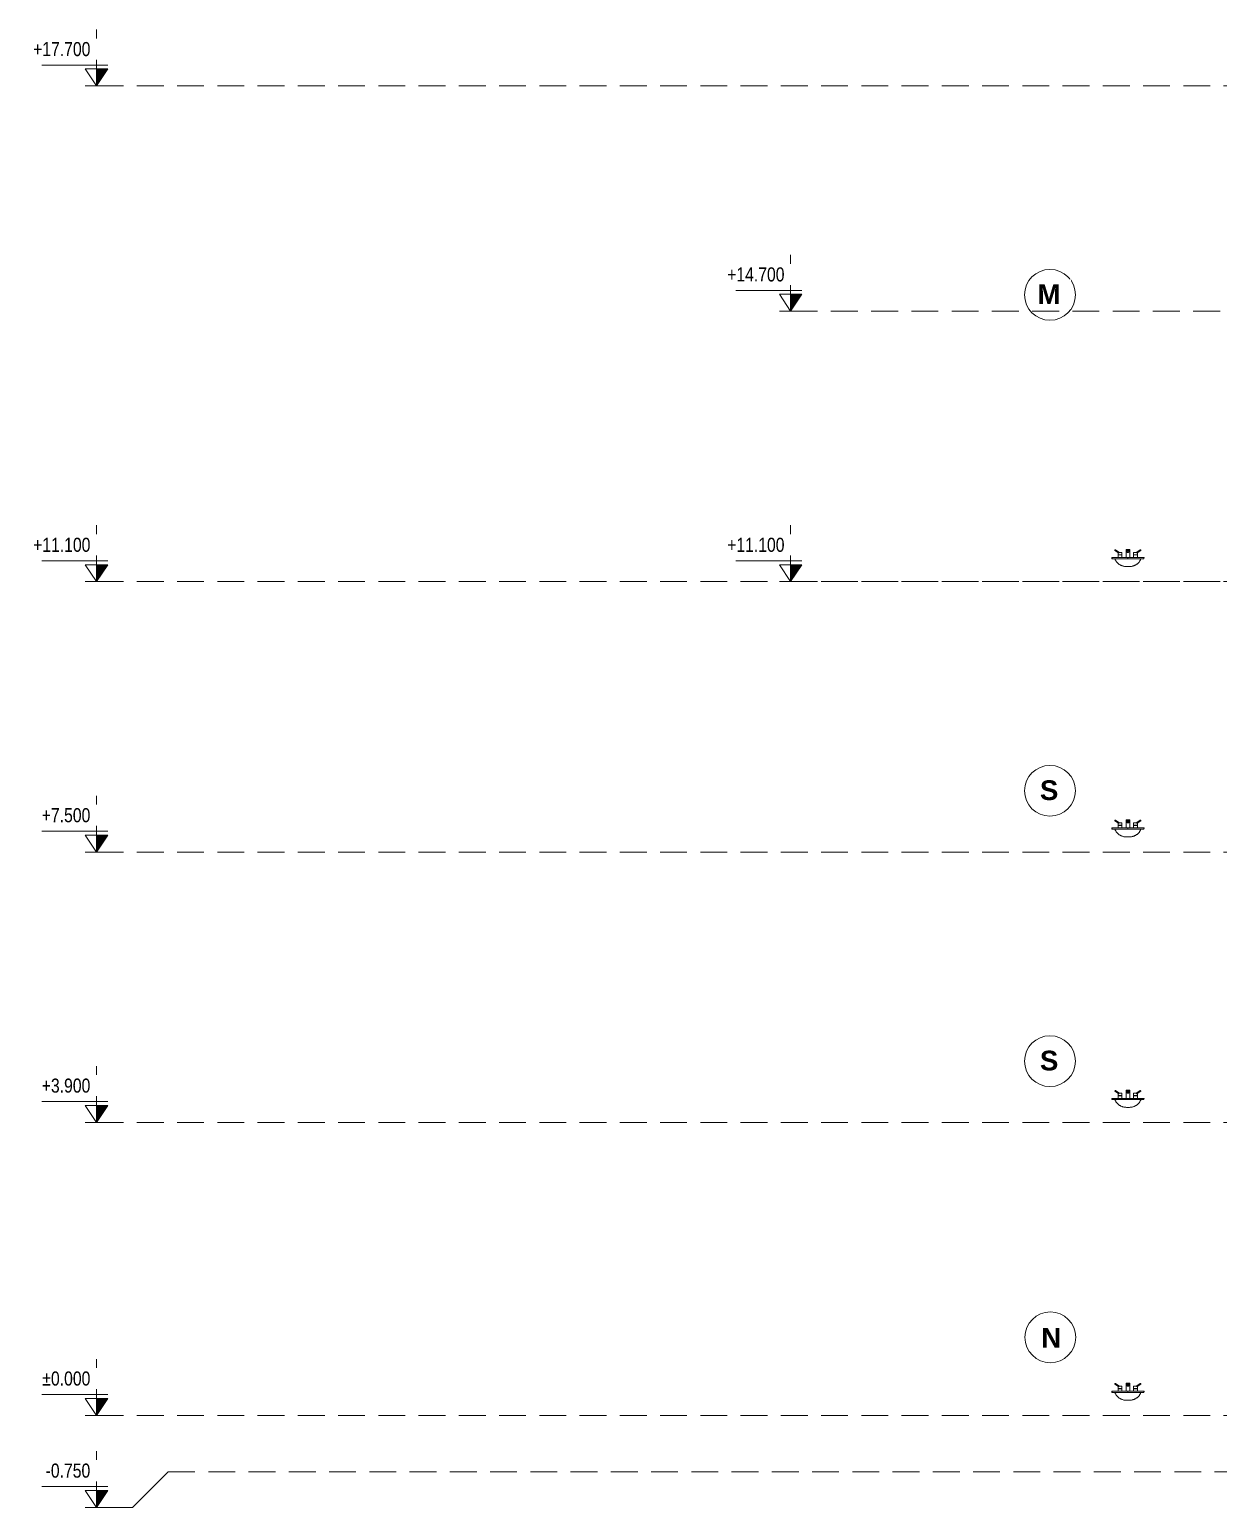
# Model space of a CAD drawing. Header units: millimetres. Extents: x -31177 to 43935, y -145912 to 20306.
# Drawn here: x -16591 to -765, y -106226 to -86550 of the extents above; entities that cross this region are included whole.
import ezdxf

# ---------------------------------------------------------------- set-up
doc = ezdxf.new("R2010")
doc.units = ezdxf.units.MM
doc.linetypes.add('Hidden', pattern=[535.78125, 357.1875, -178.59375])
for name, color, linetype, lineweight in [('A-ANNO-NOTE', 2, 'Continuous', 9), ('A-FLOR-LEVL', 8, 'Continuous', 9), ('P-SANR-FIXT', 3, 'Continuous', 18)]:
    doc.layers.add(name, color=color, linetype=linetype, lineweight=lineweight)
doc.styles.add('Arial', font='arial.ttf', dxfattribs={"width": 0.8, "height": 187.5})
doc.styles.add('Arial_B', font='arialbd.ttf', dxfattribs={"height": 262.5})

# ---------------------------------------------------------------- blocks, each defined once
blk = doc.blocks.new('Sink - Cloakroom - 440 x 350mm-2348746-MẶT CẮT 4-4')
at = {"layer": 'P-SANR-FIXT'}
for p, q in [((-2144, 415), (-2095, 383)), ((-2082, 388), (-2135, 423)), ((-1995, 428), (-1995, 398)), ((-1945, 428), (-1995, 428)), ((-1985, 398), (-1995, 398)), ((-1995, 395), (-1995, 320)), ((-1995, 395), (-1985, 395)), ((-1993, 398), (-1993, 395)), ((-1985, 411), (-1985, 397)), ((-1985, 403), (-1985, 400)), ((-1956, 395), (-1945, 395)), ((-1955, 397), (-1955, 411)), ((-1955, 400), (-1955, 403)), ((-1945, 398), (-1955, 398)), ((-1947, 395), (-1947, 398)), ((-1945, 398), (-1945, 428)), ((-1945, 320), (-1945, 395)), ((-1808, 423), (-1861, 388)), ((-1848, 383), (-1799, 415)), ((-2186, 315), (-2183, 306)), ((-2181, 320), (-2181, 304)), ((-2174, 320), (-2181, 320)), ((-2174, 320), (-2181, 320)), ((-2181, 304), (-2174, 304)), ((-2181, 304), (-2174, 304)), ((-2170, 320), (-2174, 320)), ((-2170, 320), (-2174, 320)), ((-2174, 304), (-2011, 304)), ((-2174, 304), (-2160, 304)), ((-2156, 304), (-2133, 304)), ((-2133, 304), (-2103, 304)), ((-2099, 386), (-2099, 358)), ((-2049, 358), (-2099, 358)), ((-2099, 355), (-2099, 320)), ((-2099, 355), (-2049, 355)), ((-2097, 358), (-2097, 355)), ((-2095, 304), (-2060, 304)), ((-2049, 388), (-2086, 388)), ((-2060, 304), (-2021, 304)), ((-2051, 355), (-2051, 358)), ((-2049, 358), (-2049, 388)), ((-2049, 320), (-2049, 355)), ((-2011, 304), (-1970, 304)), ((-2008, 304), (-1970, 304)), ((-1970, 320), (-1993, 320)), ((-1970, 320), (-1993, 320)), ((-1970, 200), (-1988, 200)), ((-1970, 200), (-1976, 200)), ((-1947, 320), (-1970, 320)), ((-1947, 320), (-1970, 320)), ((-1970, 305), (-1970, 304)), ((-1970, 305), (-1970, 304)), ((-1970, 304), (-1932, 304)), ((-1970, 304), (-1929, 304)), ((-1952, 200), (-1970, 200)), ((-1964, 200), (-1970, 200)), ((-1929, 304), (-1766, 304)), ((-1919, 304), (-1880, 304)), ((-1894, 388), (-1894, 358)), ((-1857, 388), (-1894, 388)), ((-1844, 358), (-1894, 358)), ((-1894, 355), (-1894, 320)), ((-1894, 355), (-1844, 355)), ((-1892, 358), (-1892, 355)), ((-1880, 304), (-1845, 304)), ((-1846, 355), (-1846, 358)), ((-1844, 358), (-1844, 386)), ((-1844, 320), (-1844, 355)), ((-1837, 304), (-1807, 304)), ((-1807, 304), (-1785, 304)), ((-1780, 304), (-1766, 304)), ((-1766, 320), (-1770, 320)), ((-1766, 320), (-1770, 320)), ((-1759, 320), (-1766, 320)), ((-1766, 320), (-1759, 320)), ((-1766, 304), (-1759, 304)), ((-1766, 304), (-1759, 304)), ((-1759, 304), (-1759, 320)), ((-1757, 306), (-1754, 315))]:
    blk.add_line(p, q, dxfattribs=at)
at = {"layer": 'P-SANR-FIXT', "flags": 128}
for points in [[(-2135, 423), (-2136, 423), (-2137, 424), (-2138, 424), (-2139, 424), (-2140, 423), (-2141, 423), (-2142, 422), (-2143, 422), (-2144, 421), (-2145, 420), (-2145, 419)], [(-2145, 419), (-2145, 418), (-2145, 417), (-2145, 417), (-2145, 416), (-2144, 415), (-2143, 415), (-2142, 415), (-2141, 415), (-2140, 415), (-2139, 415), (-2138, 415), (-2137, 416), (-2136, 417), (-2135, 417), (-2135, 418), (-2134, 419)], [(-2134, 419), (-2134, 420), (-2134, 421), (-2134, 422), (-2135, 422), (-2135, 423)], [(-1955, 412), (-1955, 413), (-1956, 415), (-1957, 416), (-1958, 418), (-1960, 419), (-1962, 420), (-1967, 421), (-1973, 421), (-1976, 421), (-1979, 420), (-1981, 418), (-1983, 417), (-1984, 416), (-1984, 415), (-1985, 413), (-1985, 412)], [(-1985, 403), (-1985, 410), (-1985, 411)], [(-1985, 411), (-1985, 410), (-1985, 403)], [(-1955, 400), (-1955, 402), (-1956, 403), (-1958, 405), (-1959, 406), (-1962, 407), (-1964, 408), (-1967, 408), (-1970, 408), (-1973, 408), (-1976, 408), (-1978, 407), (-1981, 406), (-1983, 405), (-1984, 403), (-1985, 402), (-1985, 400)], [(-1985, 400), (-1985, 399), (-1984, 397), (-1983, 396), (-1981, 395), (-1978, 394), (-1976, 393), (-1973, 393), (-1970, 393), (-1967, 393), (-1964, 393), (-1962, 394), (-1959, 395), (-1958, 396), (-1956, 397), (-1955, 399), (-1955, 400)], [(-1955, 411), (-1955, 410), (-1955, 403)], [(-1955, 403), (-1955, 410), (-1955, 411)], [(-1808, 423), (-1808, 422), (-1809, 422), (-1809, 421), (-1809, 420), (-1809, 419)], [(-1809, 419), (-1809, 418), (-1808, 417), (-1807, 417), (-1806, 416), (-1805, 415), (-1804, 415), (-1803, 415), (-1802, 415), (-1801, 415), (-1800, 415), (-1799, 415), (-1799, 416), (-1798, 417), (-1798, 417), (-1798, 418), (-1798, 419)], [(-1798, 419), (-1799, 420), (-1799, 421), (-1800, 422), (-1801, 422), (-1802, 423), (-1803, 423), (-1804, 424), (-1805, 424), (-1806, 424), (-1807, 423), (-1808, 423)], [(-2186, 315), (-2186, 315), (-2186, 315), (-2186, 315), (-2186, 316), (-2186, 316), (-2186, 316), (-2186, 316), (-2186, 316), (-2186, 316), (-2186, 317), (-2186, 317), (-2186, 317), (-2186, 317), (-2186, 317), (-2186, 317), (-2186, 317), (-2186, 318), (-2186, 318), (-2186, 318), (-2185, 318), (-2185, 318), (-2185, 318), (-2185, 318), (-2185, 319), (-2185, 319), (-2185, 319), (-2185, 319), (-2185, 319), (-2185, 319), (-2184, 319), (-2184, 319), (-2184, 319), (-2184, 319), (-2184, 320), (-2184, 320), (-2184, 320), (-2183, 320), (-2183, 320), (-2183, 320), (-2183, 320), (-2183, 320), (-2183, 320), (-2182, 320), (-2182, 320), (-2182, 320), (-2182, 320)], [(-2181, 304), (-2181, 304), (-2181, 304), (-2181, 304), (-2182, 304), (-2182, 304), (-2182, 304), (-2182, 304), (-2182, 304), (-2182, 304), (-2182, 304), (-2182, 304), (-2182, 304), (-2182, 304), (-2182, 304), (-2182, 304), (-2183, 304), (-2183, 304), (-2183, 305), (-2183, 305), (-2183, 305), (-2183, 305), (-2183, 305), (-2183, 305), (-2183, 305), (-2183, 305), (-2183, 305), (-2183, 305), (-2183, 305), (-2183, 305), (-2183, 305), (-2183, 306), (-2183, 306), (-2183, 306)], [(-2182, 320), (-2182, 320), (-2181, 320), (-2180, 320), (-2179, 320)], [(-2175, 320), (-2177, 320), (-2179, 320), (-2180, 320), (-2181, 320), (-2182, 320), (-2182, 320)], [(-1970, 320), (-1978, 320), (-1986, 320), (-1995, 320), (-2003, 320), (-2011, 320), (-2019, 320), (-2027, 320), (-2035, 320), (-2042, 320), (-2050, 320), (-2058, 320), (-2065, 320), (-2072, 320), (-2079, 320), (-2086, 320), (-2093, 320), (-2100, 320), (-2106, 320), (-2112, 320), (-2118, 320), (-2124, 320), (-2130, 320), (-2135, 320), (-2140, 320), (-2145, 320), (-2149, 320), (-2153, 320), (-2157, 320), (-2161, 320), (-2164, 320), (-2167, 320), (-2170, 320), (-2172, 320), (-2174, 320), (-2175, 320)], [(-2035, 207), (-2041, 209), (-2047, 211), (-2053, 213), (-2059, 215), (-2064, 218), (-2070, 221), (-2075, 224), (-2081, 227), (-2086, 230), (-2091, 234), (-2096, 238), (-2101, 242), (-2105, 246), (-2110, 251), (-2114, 256), (-2118, 260), (-2122, 265), (-2125, 270), (-2129, 276), (-2132, 281), (-2135, 287), (-2138, 292), (-2140, 298), (-2143, 304), (-2143, 304)], [(-1988, 200), (-1997, 201), (-2006, 201), (-2015, 203), (-2023, 204), (-2032, 206), (-2035, 207)], [(-1766, 320), (-1768, 320), (-1770, 320), (-1773, 320), (-1776, 320), (-1779, 320), (-1783, 320), (-1787, 320), (-1791, 320), (-1795, 320), (-1800, 320), (-1805, 320), (-1810, 320), (-1816, 320), (-1821, 320), (-1827, 320), (-1834, 320), (-1840, 320), (-1847, 320), (-1853, 320), (-1860, 320), (-1867, 320), (-1875, 320), (-1882, 320), (-1890, 320), (-1897, 320), (-1905, 320), (-1913, 320), (-1921, 320), (-1929, 320), (-1937, 320), (-1945, 320), (-1953, 320), (-1962, 320), (-1970, 320), (-1970, 320)], [(-1970, 306), (-1970, 310), (-1970, 315)], [(-1905, 207), (-1914, 205), (-1923, 203), (-1932, 202), (-1941, 201), (-1949, 200), (-1952, 200)], [(-1797, 304), (-1800, 298), (-1802, 292), (-1805, 287), (-1808, 281), (-1811, 276), (-1815, 271), (-1818, 266), (-1822, 261), (-1826, 256), (-1830, 251), (-1835, 247), (-1839, 242), (-1844, 238), (-1849, 234), (-1854, 231), (-1859, 227), (-1864, 224), (-1870, 221), (-1876, 218), (-1881, 215), (-1887, 213), (-1893, 211), (-1899, 209), (-1905, 207), (-1905, 207)], [(-1758, 320), (-1758, 320), (-1759, 320), (-1760, 320), (-1761, 320), (-1763, 320), (-1766, 320)], [(-1761, 320), (-1760, 320), (-1759, 320), (-1758, 320), (-1758, 320)], [(-1757, 306), (-1757, 306), (-1757, 306), (-1757, 305), (-1757, 305), (-1757, 305), (-1757, 305), (-1757, 305), (-1757, 305), (-1757, 305), (-1757, 305), (-1757, 305), (-1757, 305), (-1757, 305), (-1757, 305), (-1757, 305), (-1758, 304), (-1758, 304), (-1758, 304), (-1758, 304), (-1758, 304), (-1758, 304), (-1758, 304), (-1758, 304), (-1758, 304), (-1758, 304), (-1758, 304), (-1758, 304), (-1759, 304), (-1759, 304), (-1759, 304), (-1759, 304), (-1759, 304), (-1759, 304)], [(-1758, 320), (-1758, 320), (-1758, 320), (-1758, 320), (-1757, 320), (-1757, 320), (-1757, 320), (-1757, 320), (-1757, 320), (-1757, 320), (-1757, 320), (-1756, 320), (-1756, 320), (-1756, 319), (-1756, 319), (-1756, 319), (-1756, 319), (-1756, 319), (-1755, 319), (-1755, 319), (-1755, 319), (-1755, 319), (-1755, 319), (-1755, 318), (-1755, 318), (-1755, 318), (-1755, 318), (-1755, 318), (-1754, 318), (-1754, 318), (-1754, 317), (-1754, 317), (-1754, 317), (-1754, 317), (-1754, 317), (-1754, 317), (-1754, 317), (-1754, 316), (-1754, 316), (-1754, 316), (-1754, 316), (-1754, 316), (-1754, 316), (-1754, 315), (-1754, 315), (-1754, 315), (-1754, 315)]]:
    blk.add_lwpolyline(points, dxfattribs=at)
at = {"layer": 'P-SANR-FIXT'}
for points in [[(-1985, 397), (-1985, 397), (-1985, 396), (-1985, 395), (-1985, 395)], [(-1955, 395), (-1955, 395), (-1955, 396), (-1955, 397), (-1955, 397)], [(-2086, 387), (-2086, 387), (-2086, 388), (-2086, 388), (-2086, 388)], [(-2086, 388), (-2085, 388), (-2085, 388), (-2084, 388)], [(-1970, 304), (-1970, 304), (-1970, 305), (-1970, 305), (-1970, 306)], [(-1970, 304), (-1970, 304), (-1970, 304), (-1970, 304)], [(-1859, 388), (-1858, 388), (-1858, 388), (-1857, 388)], [(-1857, 388), (-1857, 388), (-1857, 388), (-1857, 387), (-1857, 387)]]:
    blk.add_open_spline(points, degree=3, dxfattribs=at)
for points, knots in [([(-1985, 395), (-1984, 394), (-1984, 394), (-1983, 393), (-1983, 392), (-1982, 392), (-1981, 391), (-1981, 391), (-1980, 391), (-1980, 390), (-1979, 390), (-1979, 390), (-1978, 389), (-1976, 389), (-1972, 388), (-1968, 388), (-1964, 389), (-1962, 389), (-1961, 390), (-1960, 390), (-1960, 391), (-1959, 391), (-1959, 391), (-1958, 392), (-1957, 392), (-1957, 393), (-1956, 394), (-1956, 394), (-1956, 395)], [-1, -1, -1, -1, -0.95, -0.925, -0.9, -0.875, -0.85, -0.825, -0.8125, -0.8, -0.775, -0.75, -0.725, -0.7, -0.6, -0.4, -0.3, -0.25, -0.225, -0.2, -0.1875, -0.175, -0.15, -0.125, -0.1, -0.075, -0.05, 0, 0, 0, 0]), ([(-2094, 383), (-2094, 383), (-2094, 382), (-2093, 382), (-2093, 382), (-2092, 382), (-2091, 382), (-2090, 382), (-2090, 382), (-2090, 383), (-2089, 383), (-2089, 383), (-2089, 383), (-2088, 383), (-2088, 383), (-2088, 384), (-2088, 384), (-2087, 384), (-2087, 384), (-2087, 385), (-2086, 385), (-2086, 385), (-2086, 385), (-2086, 386), (-2086, 386), (-2086, 387), (-2086, 387)], [-0.6666667, -0.6666667, -0.6666667, -0.6666667, -0.6388889, -0.6111111, -0.5555556, -0.4444444, -0.4166667, -0.3888889, -0.3611111, -0.3333333, -0.3194444, -0.3055556, -0.2777778, -0.25, -0.2361111, -0.2222222, -0.2083333, -0.1944444, -0.1666667, -0.1388889, -0.125, -0.1111111, -0.0972222, -0.0833333, -0.0555556, 0, 0, 0, 0]), ([(-1970, 315), (-1970, 316), (-1970, 317), (-1970, 319), (-1970, 320), (-1970, 320), (-1970, 320), (-1970, 320)], [-1, -1, -1, -1, -0.75, -0.5, -0.25, -0.125, 0, 0, 0, 0]), ([(-1857, 387), (-1857, 387), (-1857, 386), (-1857, 386), (-1857, 385), (-1857, 385), (-1857, 385), (-1856, 385), (-1856, 384), (-1856, 384), (-1856, 384), (-1855, 384), (-1855, 383), (-1855, 383), (-1855, 383), (-1854, 383), (-1854, 383), (-1854, 383), (-1853, 382), (-1853, 382), (-1852, 382), (-1851, 382), (-1850, 382), (-1850, 382), (-1849, 382), (-1849, 383), (-1849, 383)], [-1, -1, -1, -1, -0.9444444, -0.9166667, -0.9027778, -0.8888889, -0.875, -0.8611111, -0.8333333, -0.8055556, -0.7916667, -0.7777778, -0.7638889, -0.75, -0.7222222, -0.6944444, -0.6805556, -0.6666667, -0.6388889, -0.6111111, -0.5555556, -0.4444444, -0.4166667, -0.3888889, -0.3611111, -0.3333333, -0.3333333, -0.3333333, -0.3333333])]:
    blk.add_open_spline(points, degree=3, knots=knots, dxfattribs=at)
blk = doc.blocks.new('Level - _-000-1742762-MẶT CẮT 4-4')
at = {"layer": 'A-FLOR-LEVL'}
blk.add_hatch(color=256, dxfattribs=at).paths.add_polyline_path([(-15699, 225), (-15699, 0), (-15549, 225)])
for p, q in [((-15699, 0), (-15699, 750)), ((-15549, 277), (-16428, 277)), ((-15699, 0), (-15849, 225)), ((-15549, 225), (-15849, 225)), ((-15699, 0), (-15549, 225)), ((-15699, 225), (-15549, 225)), ((-15549, 225), (-15699, 0)), ((-15699, 0), (-15699, 225)), ((-15549, 0), (-15849, 0))]:
    blk.add_line(p, q, dxfattribs=at)
blk = doc.blocks.new('Level - 000_-1742766-MẶT CẮT 4-4')
at = {"layer": 'A-FLOR-LEVL'}
blk.add_hatch(color=256, dxfattribs=at).paths.add_polyline_path([(-15699, 4125), (-15699, 3900), (-15549, 4125)])
for p, q in [((-15699, 3900), (-15699, 4650)), ((-15549, 4177), (-16428, 4177)), ((-15699, 3900), (-15849, 4125)), ((-15549, 4125), (-15849, 4125)), ((-15699, 3900), (-15549, 4125)), ((-15699, 4125), (-15549, 4125)), ((-15549, 4125), (-15699, 3900)), ((-15699, 3900), (-15699, 4125)), ((-15549, 3900), (-15849, 3900))]:
    blk.add_line(p, q, dxfattribs=at)
blk = doc.blocks.new('GHI CHU VL_FULL - M-1415100-MẶT CẮT 4-4')
at = {"layer": 'A-ANNO-NOTE'}
blk.add_circle((-3008, 14918), 338, dxfattribs=at)

msp = doc.modelspace()

# ---------------------------------------------------------------- linework, layer by layer
at = {"layer": 'A-FLOR-LEVL', "linetype": 'Hidden'}
for p, q in [((-15698.6, -87300), (2561.3, -87300)), ((-15698.6, -93900), (2561.3, -93900)), ((-6459.4, -93900), (15240, -93900)), ((-15698.6, -97500), (2561.3, -97500)), ((-15698.6, -101100), (2561.3, -101100)), ((-15698.6, -105000), (2561.3, -105000)), ((-14746.1, -105750), (1608.8, -105750))]:
    msp.add_line(p, q, dxfattribs=at)
at = {"layer": 'A-FLOR-LEVL'}
for p, q in [((-14746.1, -105750), (-15222.3, -106226.2)), ((-15222.3, -106226.2), (-15698.6, -106226.2))]:
    msp.add_line(p, q, dxfattribs=at)

# ---------------------------------------------------------------- block references
at = {"layer": 'A-ANNO-NOTE'}
for p in [(0, -105000), (0, -111602.6), (0, -115202.6)]:
    msp.add_blockref('GHI CHU VL_FULL - M-1415100-MẶT CẮT 4-4', p, dxfattribs=at)
at = {"layer": 'A-ANNO-NOTE', "rotation": 180}
msp.add_blockref('GHI CHU VL_FULL - M-1415100-MẶT CẮT 4-4', (-6010.5, -89043.2), dxfattribs=at)
at = {"layer": 'A-FLOR-LEVL'}
for name, p in [('Level - 000_-1742766-MẶT CẮT 4-4', (0, -91200)), ('Level - 000_-1742766-MẶT CẮT 4-4', (9239.2, -94200)), ('Level - 000_-1742766-MẶT CẮT 4-4', (0, -97800)), ('Level - 000_-1742766-MẶT CẮT 4-4', (9239.2, -97800)), ('Level - 000_-1742766-MẶT CẮT 4-4', (0, -101400)), ('Level - 000_-1742766-MẶT CẮT 4-4', (0, -105000)), ('Level - _-000-1742762-MẶT CẮT 4-4', (0, -105000)), ('Level - 000_-1742766-MẶT CẮT 4-4', (0, -110126.2))]:
    msp.add_blockref(name, p, dxfattribs=at)
at = {"layer": 'P-SANR-FIXT'}
for p in [(0, -93900), (0, -97500), (0, -101100), (0, -105000)]:
    msp.add_blockref('Sink - Cloakroom - 440 x 350mm-2348746-MẶT CẮT 4-4', p, dxfattribs=at)

# ---------------------------------------------------------------- next in the draw order: texts
at = {"layer": 'A-ANNO-NOTE', "char_height": 262.5, "attachment_point": 1, "style": 'Arial_B', "bg_fill": 3, "box_fill_scale": 1.25, "bg_fill_color": 256, "bg_fill_true_color": 13158600, "bg_fill_transparency": 0}
for s, insert, width in [('\\fArial|b1|i0|c0|p34|;M', (-3173.8, -89942.9), 378.797), ('\\fArial|b1|i0|c0|p34|;S', (-3141.1, -96545.5), 300.633), ('\\fArial|b1|i0|c0|p34|;S', (-3141.1, -100145.5), 300.633)]:
    msp.add_mtext(s, dxfattribs=dict(at, insert=insert, width=width))
at = {"layer": 'A-ANNO-NOTE', "insert": (-2859.2, -104100.4), "char_height": 262.5, "width": 324.683, "attachment_point": 1, "rotation": 180, "style": 'Arial_B', "bg_fill": 3, "box_fill_scale": 1.25, "bg_fill_color": 256, "bg_fill_true_color": 13158600, "bg_fill_transparency": 0}
msp.add_mtext('\\fArial|b1|i0|c0|p34|;N', dxfattribs=at)
at = {"layer": 'A-FLOR-LEVL', "char_height": 187.5, "attachment_point": 1, "style": 'Arial', "bg_fill": 3, "box_fill_scale": 1.25, "bg_fill_color": 256, "bg_fill_true_color": 13158600, "bg_fill_transparency": 0}
for s, insert, width in [('+17.700', (-16544, -86716), 918.734), ('+14.700', (-7304.8, -89716), 918.734), ('+11.100', (-16544, -93316), 918.734), ('+11.100', (-7304.8, -93316), 918.734), ('+7.500', (-16428.8, -96916), 779.24), ('+3.900', (-16428.8, -100516), 779.24), ('±0.000', (-16421, -104416), 769.62), ('-0.750', (-16377.2, -105642.2), 716.709)]:
    msp.add_mtext(s, dxfattribs=dict(at, insert=insert, width=width))

# ---------------------------------------------------------------- next in the draw order: linework, layer by layer
at = {"layer": 'A-FLOR-LEVL', "linetype": 'Hidden'}
msp.add_line((-6459.4, -90300), (15240, -90300), dxfattribs=at)

# ---------------------------------------------------------------- next in the draw order: texts
at = {"layer": 'A-FLOR-LEVL', "char_height": 187.5, "attachment_point": 1, "style": 'Arial', "bg_fill": 3, "box_fill_scale": 1.25, "bg_fill_color": 256, "bg_fill_true_color": 13158600, "bg_fill_transparency": 0}
for s, insert, width in [('+17.700', (-16544, -86716), 918.734), ('+14.700', (-7304.8, -89716), 918.734), ('+11.100', (-16544, -93316), 918.734), ('+11.100', (-7304.8, -93316), 918.734), ('+7.500', (-16428.8, -96916), 779.24), ('+3.900', (-16428.8, -100516), 779.24), ('-0.750', (-16377.2, -105642.2), 716.709)]:
    msp.add_mtext(s, dxfattribs=dict(at, insert=insert, width=width))

doc.saveas('drawing.dxf')
